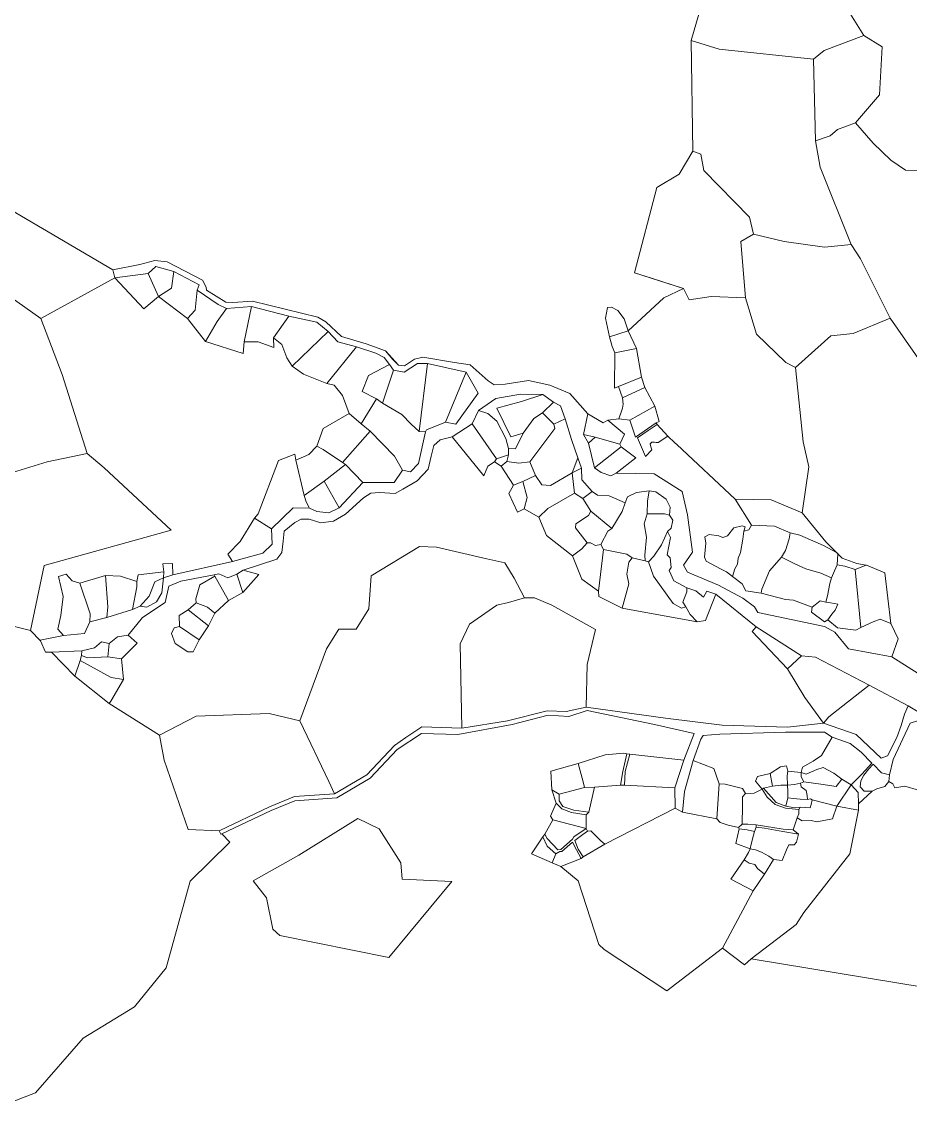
# Model space of a CAD drawing. Header units: metres. Extents: x 542555 to 550520, y 1840485 to 1846995.
# Drawn here: x 545214 to 545595.4, y 1842086.3 to 1842551.5 of the extents above; entities that cross this region are included whole.
import ezdxf

# ---------------------------------------------------------------- set-up
doc = ezdxf.new("R2010")
doc.units = ezdxf.units.M
doc.header["$MEASUREMENT"] = 0
doc.layers.add('Level 30', color=7, linetype='Continuous', lineweight=0)

msp = doc.modelspace()

# ---------------------------------------------------------------- linework, layer by layer
at = {"layer": 'Level 30', "color": 7, "linetype": 'Continuous', "lineweight": 0, "flags": 128}
for points in [[(545551.75, 1842583.42), (545575.39, 1842545.58), (545558.34, 1842539.09), (545553.86, 1842535.36), (545513.29, 1842539.69), (545501.35, 1842543.47), (545510.62, 1842575.51), (545538.28, 1842583.6), (545551.75, 1842583.42)], [(545582.13, 1842520.16), (545571.84, 1842508.06), (545564.06, 1842505.16), (545560.97, 1842502.53), (545554.62, 1842500.3), (545553.86, 1842535.36), (545558.34, 1842539.09), (545575.39, 1842545.58), (545583.22, 1842540.76), (545582.13, 1842520.16)], [(545541.17, 1842457.07), (545528.11, 1842460.26), (545526.38, 1842467.59), (545506.81, 1842487.57), (545505.4, 1842494.57), (545502.04, 1842495.85), (545501.35, 1842543.47), (545513.29, 1842539.69), (545553.86, 1842535.36), (545554.62, 1842500.3), (545556.64, 1842489.04), (545569.94, 1842455.82), (545558.56, 1842454.7), (545541.17, 1842457.07)], [(545604.17, 1842399.22), (545586.78, 1842424.16), (545573.93, 1842449.71), (545569.94, 1842455.82), (545556.64, 1842489.04), (545554.62, 1842500.3), (545560.97, 1842502.53), (545564.06, 1842505.16), (545571.84, 1842508.06), (545579.39, 1842499.41), (545587.08, 1842492.04), (545593.25, 1842487.73), (545607.64, 1842487.52), (545609.39, 1842451.99), (545623.98, 1842420.49), (545606.44, 1842401.04), (545604.17, 1842399.22)], [(545502.04, 1842495.85), (545505.4, 1842494.57), (545506.81, 1842487.57), (545526.38, 1842467.59), (545528.11, 1842460.26), (545522.57, 1842457.08), (545524.58, 1842432.89), (545509.93, 1842433.48), (545500.53, 1842432.04), (545498.04, 1842437), (545484.32, 1842441.35), (545477.05, 1842443.62), (545486.56, 1842480.3), (545496.15, 1842485.99), (545502.04, 1842495.85)], [(545561.2, 1842416.68), (545546.05, 1842403.01), (545541.92, 1842405.22), (545529.38, 1842417.38), (545524.58, 1842432.89), (545522.57, 1842457.08), (545528.11, 1842460.26), (545541.17, 1842457.07), (545558.56, 1842454.7), (545569.94, 1842455.82), (545573.93, 1842449.71), (545586.78, 1842424.16), (545570.82, 1842417.62), (545561.2, 1842416.68)], [(545191.03, 1842375.72), (545181.68, 1842403.63), (545172.97, 1842421.66), (545167.97, 1842438.47), (545179.29, 1842448.49), (545192.21, 1842445.25), (545222.29, 1842424.02), (545231.36, 1842400.02), (545242.1, 1842366.13), (545224.89, 1842362.58), (545208.17, 1842357.37), (545191.03, 1842375.72)], [(545268.28, 1842443.45), (545272.7, 1842433.53), (545266.42, 1842428.2), (545253.91, 1842441.58), (545268.28, 1842443.45)], [(545278.35, 1842437.13), (545272.7, 1842433.53), (545268.28, 1842443.45), (545271.62, 1842446.4), (545279.36, 1842444.24), (545278.35, 1842437.13)], [(545279.36, 1842444.24), (545290.18, 1842438.52), (545289.3, 1842436.23), (545288.39, 1842427.66), (545285.17, 1842424.04), (545272.7, 1842433.53), (545278.35, 1842437.13), (545279.36, 1842444.24)], [(545498.04, 1842437), (545477.05, 1842443.62), (545484.32, 1842441.35), (545498.04, 1842437)], [(545343.46, 1842376.89), (545340.64, 1842369.32), (545337.19, 1842365.7), (545331.67, 1842363.29), (545331.16, 1842365.92), (545324.28, 1842363.16), (545315.45, 1842340.27), (545313.98, 1842338.41), (545307.74, 1842328.32), (545302.49, 1842322.92), (545304.52, 1842319.73), (545278.8, 1842314.01), (545278.74, 1842318.96), (545274.63, 1842318.84), (545275.06, 1842315.4), (545264.06, 1842314), (545263.42, 1842311.18), (545256.48, 1842313.52), (545249.98, 1842313.84), (545238.93, 1842310.52), (545235.64, 1842311.48), (545233.04, 1842314.32), (545229.78, 1842313.37), (545231.83, 1842304.79), (545230.79, 1842296.56), (545229.53, 1842290.74), (545232, 1842288.05), (545221.99, 1842285.99), (545222.0991, 1842285.7313), (545217.76, 1842290.23), (545223.59, 1842318.01), (545278.19, 1842333.18), (545249.44, 1842360.03), (545242.1, 1842366.13), (545231.36, 1842400.02), (545222.29, 1842424.02), (545253.91, 1842441.58), (545266.42, 1842428.2), (545272.7, 1842433.53), (545285.17, 1842424.04), (545292.93, 1842414.19), (545309.02, 1842409.03), (545309.45, 1842414), (545315.44, 1842414.11), (545322.16, 1842411.59), (545322.05, 1842415.83), (545325.66, 1842412.91), (545327.73, 1842407.27), (545330.12, 1842403.67), (545334.95, 1842400.15), (545344.9, 1842396.13), (545348.13, 1842395.46), (545351.72, 1842391.08), (545354.52, 1842383.32), (545343.46, 1842376.89)], [(545297.91, 1842422.73), (545292.93, 1842414.19), (545285.17, 1842424.04), (545288.39, 1842427.66), (545289.3, 1842436.23), (545298.29, 1842430.07), (545301.87, 1842428.37), (545297.91, 1842422.73)], [(545551.78, 1842360.35), (545548.9, 1842340.62), (545535.72, 1842346.28), (545520.17, 1842346.55), (545495.16, 1842370.06), (545494.36, 1842370.75), (545491.35, 1842373.55), (545486.67, 1842378.52), (545486.34, 1842379.26), (545487.56, 1842379.89), (545485.66, 1842386.45), (545481.41, 1842394.48), (545479.97, 1842398.95), (545477.9, 1842411.25), (545474.35, 1842418.85), (545489.54, 1842432.92), (545498.04, 1842437), (545500.53, 1842432.04), (545509.93, 1842433.48), (545524.58, 1842432.89), (545529.38, 1842417.38), (545541.92, 1842405.22), (545546.05, 1842403.01), (545549.44, 1842371.17), (545551.78, 1842360.35)], [(545312.62, 1842429.2), (545309.45, 1842414), (545309.02, 1842409.03), (545292.93, 1842414.19), (545297.91, 1842422.73), (545301.87, 1842428.37), (545312.62, 1842429.2)], [(545328.63, 1842425.12), (545322.05, 1842415.83), (545322.16, 1842411.59), (545315.44, 1842414.11), (545309.45, 1842414), (545312.62, 1842429.2), (545328.63, 1842425.12)], [(545345.47, 1842418.5), (545330.12, 1842403.67), (545327.73, 1842407.27), (545325.66, 1842412.91), (545322.05, 1842415.83), (545328.63, 1842425.12), (545340.69, 1842422.47), (545345.47, 1842418.5)], [(545466.3, 1842416.22), (545464.51, 1842424.24), (545465.45, 1842428.76), (545467.13, 1842428.89), (545469.84, 1842427.46), (545472.55, 1842423.97), (545474.35, 1842418.85), (545466.3, 1842416.22)], [(545357.66, 1842411.96), (545344.9, 1842396.13), (545334.95, 1842400.15), (545330.12, 1842403.67), (545345.47, 1842418.5), (545349.7, 1842414.06), (545357.66, 1842411.96)], [(545474.35, 1842418.85), (545477.9, 1842411.25), (545468.5, 1842409.32), (545467.39, 1842412.07), (545466.3, 1842416.22), (545474.35, 1842418.85)], [(545360.11, 1842392.82), (545366.32, 1842389.55), (545359.73, 1842378.88), (545354.52, 1842383.32), (545351.72, 1842391.08), (545348.13, 1842395.46), (545344.9, 1842396.13), (545357.66, 1842411.96), (545365.94, 1842409.22), (545369.58, 1842407.29), (545371.87, 1842404.3), (545362.8, 1842399.66), (545360.11, 1842392.82)], [(545477.9, 1842411.25), (545479.97, 1842398.95), (545470.09, 1842394.88), (545468.47, 1842394.21), (545468.5, 1842409.32), (545477.9, 1842411.25)], [(545370.07, 1842410.27), (545375.67, 1842404.11), (545373.29, 1842406.49), (545370.07, 1842410.27)], [(545223.59, 1842318.01), (545217.76, 1842290.23), (545163.51, 1842303.71), (545151.93, 1842306.59), (545132.48, 1842354.1), (545133.67, 1842383.9), (545140.7, 1842393.74), (545158.5, 1842404.62), (545181.68, 1842403.63), (545191.03, 1842375.72), (545208.17, 1842357.37), (545224.89, 1842362.58), (545242.1, 1842366.13), (545249.44, 1842360.03), (545278.19, 1842333.18), (545223.59, 1842318.01)], [(545373.57, 1842401.93), (545368.84, 1842387.7), (545366.32, 1842389.55), (545360.11, 1842392.82), (545362.8, 1842399.66), (545371.87, 1842404.3), (545373.57, 1842401.93)], [(545388.19, 1842404.74), (545384.54, 1842375.63), (545381.14, 1842378.66), (545377.13, 1842382.94), (545368.84, 1842387.7), (545373.57, 1842401.93), (545378.19, 1842401.03), (545383.93, 1842404.8), (545388.19, 1842404.74)], [(545404.79, 1842401.07), (545395.84, 1842379.61), (545387.77, 1842376.31), (545387.35, 1842375.42), (545384.54, 1842375.63), (545388.19, 1842404.74), (545404.79, 1842401.07)], [(545400.34, 1842378.67), (545395.84, 1842379.61), (545404.79, 1842401.07), (545409.96, 1842392.01), (545400.34, 1842378.67)], [(545479.97, 1842398.95), (545481.41, 1842394.48), (545471.91, 1842390.06), (545470.09, 1842394.88), (545479.97, 1842398.95)], [(545481.41, 1842394.48), (545485.66, 1842386.45), (545475.05, 1842380.42), (545470.27, 1842381.03), (545471.83, 1842385.57), (545472.11, 1842387.32), (545471.91, 1842390.06), (545481.41, 1842394.48)], [(545384.54, 1842375.63), (545387.35, 1842375.42), (545384.37, 1842361.84), (545380.94, 1842358.31), (545377.46, 1842359.04), (545373.98, 1842365.04), (545363.54, 1842375.76), (545359.73, 1842378.88), (545366.32, 1842389.55), (545368.84, 1842387.7), (545377.13, 1842382.94), (545381.14, 1842378.66), (545384.54, 1842375.63)], [(545423.87, 1842373.29), (545429.29, 1842374.93), (545425.88, 1842368.19), (545422.93, 1842368.27), (545421.81, 1842372.55), (545417.89, 1842380.05), (545414.05, 1842383.37), (545410.08, 1842384.55), (545417.54, 1842389.8), (545428.05, 1842391.55), (545437.66, 1842391.5), (545428.48, 1842388.42), (545417.86, 1842385.64), (545423.87, 1842373.29)], [(545442.26, 1842388.2), (545437.5, 1842383.6), (545433.78, 1842381.21), (545429.29, 1842374.93), (545423.87, 1842373.29), (545417.86, 1842385.64), (545428.48, 1842388.42), (545437.66, 1842391.5), (545442.26, 1842388.2)], [(545447.27, 1842381.07), (545442.37, 1842378.68), (545437.5, 1842383.6), (545442.26, 1842388.2), (545445.2, 1842386.54), (545447.27, 1842381.07)], [(545363.54, 1842375.76), (545351.72, 1842362.22), (545343.41, 1842367.86), (545340.64, 1842369.32), (545343.46, 1842376.89), (545354.52, 1842383.32), (545359.73, 1842378.88), (545363.54, 1842375.76)], [(545422.93, 1842368.27), (545422.88, 1842365.55), (545417.8, 1842363.85), (545407.35, 1842378.89), (545410.08, 1842384.55), (545414.05, 1842383.37), (545417.89, 1842380.05), (545421.81, 1842372.55), (545422.93, 1842368.27)], [(545442.81, 1842376.84), (545432.12, 1842362.58), (545427.43, 1842362.04), (545422.22, 1842362.73), (545422.88, 1842365.55), (545422.93, 1842368.27), (545425.88, 1842368.19), (545429.29, 1842374.93), (545433.78, 1842381.21), (545437.5, 1842383.6), (545442.37, 1842378.68), (545442.81, 1842376.84)], [(545472.72, 1842374.44), (545470.74, 1842370.1), (545460.16, 1842373.13), (545455.12, 1842374.24), (545456.92, 1842383.14), (545463.59, 1842379.26), (545465.5, 1842380.38), (545472.72, 1842374.44)], [(545485.66, 1842386.45), (545487.56, 1842379.89), (545486.34, 1842379.26), (545477.36, 1842373.18), (545475.05, 1842380.42), (545485.66, 1842386.45)], [(545417.8, 1842363.85), (545416.96, 1842362.54), (545414.01, 1842360.66), (545412.35, 1842356.53), (545398.68, 1842373.28), (545407.35, 1842378.89), (545417.8, 1842363.85)], [(545452.68, 1842364.34), (545450.24, 1842357.81), (545440.94, 1842352.34), (545437.17, 1842352.68), (545434.58, 1842356.68), (545432.12, 1842362.58), (545442.81, 1842376.84), (545442.37, 1842378.68), (545447.27, 1842381.07), (545450.03, 1842372.08), (545452.68, 1842364.34)], [(545590.13, 1842286.6), (545587.37, 1842278.85), (545568.85, 1842282.3), (545562.91, 1842289.47), (545558.53, 1842291.91), (545529.91, 1842297.92), (545528.45, 1842300.35), (545523.48, 1842303.98), (545513, 1842309.6), (545499.73, 1842315.25), (545498.09, 1842318.19), (545501.86, 1842323.84), (545499.8, 1842339.88), (545497.44, 1842349.83), (545485.4, 1842357.43), (545469.1, 1842357.67), (545477.53, 1842364.32), (545471.21, 1842369), (545470.74, 1842370.1), (545472.72, 1842374.44), (545465.5, 1842380.38), (545470.27, 1842381.03), (545475.05, 1842380.42), (545477.36, 1842373.18), (545486.34, 1842379.26), (545486.67, 1842378.52), (545482.8, 1842375.98), (545478.31, 1842372.86), (545481.67, 1842364.92), (545484.48, 1842367.67), (545483.94, 1842369.03), (545483.71, 1842370.29), (545484.43, 1842371.01), (545485.52, 1842371.01), (545486.33, 1842370.83), (545487.14, 1842370.88), (545491.35, 1842373.55), (545494.36, 1842370.75), (545495.16, 1842370.06), (545520.17, 1842346.55), (545527.28, 1842335.33), (545526.13, 1842333.37), (545523.87, 1842332.83), (545524.43, 1842334.6), (545523.14, 1842335.06), (545519.61, 1842334.2), (545516.9, 1842330.73), (545514.86, 1842330.09), (545513.24, 1842330.82), (545509.02, 1842331.43), (545507.19, 1842330.38), (545507.62, 1842327.7), (545506.99, 1842321.65), (545507.78, 1842319.92), (545513.97, 1842316.57), (545516.51, 1842315.39), (545519.12, 1842313.29), (545523.18, 1842310.21), (545524.73, 1842307.12), (545531.36, 1842306.14), (545541.78, 1842303.48), (545545.23, 1842303.23), (545553.32, 1842300.13), (545553.02, 1842297.97), (545558.52, 1842293.88), (545560.03, 1842294.67), (545564.08, 1842291.32), (545571.94, 1842290.29), (545574.09, 1842291.43), (545579.5, 1842293.95), (545582.46, 1842295.06), (545587.05, 1842293.23), (545590.13, 1842286.6)], [(545482.8, 1842375.98), (545486.67, 1842378.52), (545491.35, 1842373.55), (545487.14, 1842370.88), (545486.33, 1842370.83), (545485.52, 1842371.01), (545484.43, 1842371.01), (545483.71, 1842370.29), (545483.94, 1842369.03), (545484.48, 1842367.67), (545481.67, 1842364.92), (545478.31, 1842372.86), (545482.8, 1842375.98)], [(545542.73, 1842273.64), (545550.15, 1842261.39), (545558.08, 1842250.37), (545542.6, 1842248.69), (545514.56, 1842249.58), (545490.3, 1842252.49), (545456.25, 1842257.31), (545456.71, 1842275.5), (545460.33, 1842290.63), (545441.57, 1842300.99), (545434.02, 1842304.15), (545429.79, 1842304.23), (545425.43, 1842312.66), (545421.29, 1842319.16), (545413.57, 1842320.89), (545391.99, 1842325.93), (545384.76, 1842326.19), (545363.95, 1842313.6), (545363.05, 1842299.51), (545357.52, 1842290.79), (545350.15, 1842290.67), (545344.81, 1842282.33), (545333.43, 1842251.43), (545320.18, 1842254.47), (545288.87, 1842253.39), (545273.22, 1842245.27), (545251.61, 1842258.82), (545252.2024, 1842259.826), (545257.67, 1842269.11), (545256.77, 1842277.94), (545263.56, 1842284.7), (545259.71, 1842288.2), (545265.86, 1842295.81), (545275.65, 1842302.22), (545277.22, 1842309.22), (545282.28, 1842311.27), (545296.54, 1842314.12), (545296.83, 1842313.49), (545290.48, 1842309.74), (545288.74, 1842303.74), (545288.94, 1842302.1), (545285.43, 1842299.07), (545281.64, 1842296.59), (545281.71, 1842291.85), (545279.48, 1842291.29), (545278.23, 1842288.88), (545279.94, 1842284.57), (545285.34, 1842281.06), (545287.53, 1842280.98), (545290.11, 1842286.11), (545294.15, 1842292.14), (545296.85, 1842297.6), (545302.71, 1842303.02), (545308.98, 1842306.44), (545315.73, 1842314.17), (545309.03, 1842316.12), (545323.55, 1842320.79), (545325.61, 1842323.68), (545326.16, 1842328.51), (545326.71, 1842332.77), (545331.25, 1842336.48), (545334, 1842338), (545337.44, 1842338), (545342.39, 1842336.35), (545347.88, 1842337.04), (545352.97, 1842340.06), (545360.67, 1842347.08), (545363.83, 1842349.14), (545367.54, 1842349.42), (545374.28, 1842349), (545377.58, 1842350.79), (545383.77, 1842354.36), (545388.45, 1842359.45), (545389.68, 1842364.96), (545390.92, 1842369.64), (545393.67, 1842371.97), (545398.68, 1842373.28), (545412.35, 1842356.53), (545414.01, 1842360.66), (545416.96, 1842362.54), (545419.84, 1842360.63), (545425.07, 1842352.59), (545423.08, 1842349.03), (545426.75, 1842340.89), (545429.63, 1842342.37), (545435.88, 1842338.77), (545439.19, 1842330.93), (545450.35, 1842322.28), (545454.4, 1842312.24), (545461.56, 1842307), (545461.74, 1842304.72), (545471.73, 1842299.7), (545503.96, 1842293.84), (545507.52, 1842294.42), (545511.93, 1842305.71), (545529.16, 1842291.7), (545527.48, 1842289.69), (545542.73, 1842273.64)], [(545363.54, 1842375.76), (545373.98, 1842365.04), (545377.46, 1842359.04), (545373.89, 1842353.66), (545360.41, 1842353.71), (545353.02, 1842361.37), (545351.72, 1842362.22), (545363.54, 1842375.76)], [(545460.16, 1842373.13), (545457.27, 1842370.63), (545455.12, 1842374.24), (545460.16, 1842373.13)], [(545353.02, 1842361.37), (545343.83, 1842354.25), (545335.28, 1842348.08), (545331.67, 1842363.29), (545337.19, 1842365.7), (545340.64, 1842369.32), (545343.41, 1842367.86), (545351.72, 1842362.22), (545353.02, 1842361.37)], [(545470.74, 1842370.1), (545471.21, 1842369), (545459.87, 1842360.02), (545457.27, 1842370.63), (545460.16, 1842373.13), (545470.74, 1842370.1)], [(545471.21, 1842369), (545477.53, 1842364.32), (545469.1, 1842357.67), (545466.81, 1842356.5), (545462.64, 1842358.01), (545459.87, 1842360.02), (545471.21, 1842369)], [(545335.28, 1842348.08), (545336.16, 1842345.34), (545337.47, 1842342.64), (545330.53, 1842342.82), (545321.21, 1842333.85), (545313.98, 1842338.41), (545315.45, 1842340.27), (545324.28, 1842363.16), (545331.16, 1842365.92), (545331.67, 1842363.29), (545335.28, 1842348.08)], [(545417.8, 1842363.85), (545422.88, 1842365.55), (545422.22, 1842362.73), (545419.84, 1842360.63), (545416.96, 1842362.54), (545417.8, 1842363.85)], [(545454.31, 1842359.84), (545450.24, 1842357.81), (545452.68, 1842364.34), (545454.31, 1842359.84)], [(545353.02, 1842361.37), (545360.41, 1842353.71), (545350.28, 1842342.77), (545343.83, 1842354.25), (545353.02, 1842361.37)], [(545434.58, 1842356.68), (545429.1, 1842354.09), (545425.07, 1842352.59), (545419.84, 1842360.63), (545422.22, 1842362.73), (545427.43, 1842362.04), (545432.12, 1842362.58), (545434.58, 1842356.68)], [(545458.8, 1842349.85), (545454.88, 1842346.8), (545451.32, 1842349.13), (545450.24, 1842357.81), (545454.31, 1842359.84), (545454.42, 1842354.88), (545458.8, 1842349.85)], [(545450.24, 1842357.81), (545451.32, 1842349.13), (545439.86, 1842342.58), (545435.88, 1842338.77), (545429.63, 1842342.37), (545430.95, 1842347.27), (545429.1, 1842354.09), (545434.58, 1842356.68), (545437.17, 1842352.68), (545440.94, 1842352.34), (545450.24, 1842357.81)], [(545343.83, 1842354.25), (545350.28, 1842342.77), (545345.81, 1842340.66), (545340.6, 1842341.31), (545337.47, 1842342.64), (545336.16, 1842345.34), (545335.28, 1842348.08), (545343.83, 1842354.25)], [(545429.1, 1842354.09), (545430.95, 1842347.27), (545429.63, 1842342.37), (545426.75, 1842340.89), (545423.08, 1842349.03), (545425.07, 1842352.59), (545429.1, 1842354.09)], [(545482.57, 1842345.62), (545482.38, 1842340.21), (545481.11, 1842335.89), (545482.19, 1842330.25), (545481.49, 1842322.43), (545481.59, 1842320.01), (545475.96, 1842321.36), (545473.68, 1842322.99), (545463.65, 1842324.87), (545462.52, 1842327.08), (545465.52, 1842332.82), (545467.28, 1842334.01), (545471.75, 1842341.18), (545472.93, 1842344.99), (545473.93, 1842347.6), (545477.93, 1842349.33), (545483.28, 1842350.14), (545482.57, 1842345.62)], [(545490.56, 1842346.52), (545492.38, 1842343.1), (545492.08, 1842339.72), (545489.84, 1842340.23), (545482.38, 1842340.21), (545482.57, 1842345.62), (545483.28, 1842350.14), (545486.12, 1842349.69), (545490.56, 1842346.52)], [(545454.88, 1842346.8), (545458.2, 1842341.41), (545457.22, 1842339.55), (545451.82, 1842335.91), (545451.74, 1842334.28), (545456.63, 1842327.77), (545454.47, 1842325.18), (545450.35, 1842322.28), (545439.19, 1842330.93), (545435.88, 1842338.77), (545439.86, 1842342.58), (545451.32, 1842349.13), (545454.88, 1842346.8)], [(545471.75, 1842341.18), (545467.28, 1842334.01), (545458.2, 1842341.41), (545454.88, 1842346.8), (545458.8, 1842349.85), (545461.16, 1842348.23), (545466.07, 1842348), (545472.93, 1842344.99), (545471.75, 1842341.18)], [(545547.93, 1842331.08), (545543.86, 1842332.02), (545537.03, 1842334.91), (545527.28, 1842335.33), (545520.17, 1842346.55), (545535.72, 1842346.28), (545548.9, 1842340.62), (545559.12, 1842328.26), (545563.7217, 1842323.5992), (545558.06, 1842326.58), (545547.93, 1842331.08)], [(545458.2, 1842341.41), (545467.28, 1842334.01), (545465.52, 1842332.82), (545462.52, 1842327.08), (545460.28, 1842326.6), (545458.12, 1842327.72), (545456.63, 1842327.77), (545451.74, 1842334.28), (545451.82, 1842335.91), (545457.22, 1842339.55), (545458.2, 1842341.41)], [(545317.55, 1842323.39), (545304.52, 1842319.73), (545302.49, 1842322.92), (545307.74, 1842328.32), (545313.98, 1842338.41), (545321.21, 1842333.85), (545321.43, 1842327.18), (545317.55, 1842323.39)], [(545492.08, 1842339.72), (545493.46, 1842337.53), (545492.7, 1842334.08), (545491.15, 1842332.69), (545488.66, 1842326.91), (545485.32, 1842322), (545482.98, 1842319.64), (545481.59, 1842320.01), (545481.49, 1842322.43), (545482.19, 1842330.25), (545481.11, 1842335.89), (545482.38, 1842340.21), (545489.84, 1842340.23), (545492.08, 1842339.72)], [(545497.81, 1842302.36), (545499.09, 1842300.29), (545497.12, 1842299.71), (545493.59, 1842301.7), (545485.17, 1842313.54), (545482.98, 1842319.64), (545485.32, 1842322), (545488.66, 1842326.91), (545491.15, 1842332.69), (545492.5, 1842330.01), (545490.96, 1842322.63), (545492.24, 1842321.36), (545492.73, 1842317.25), (545491.89, 1842315.87), (545493.95, 1842311.46), (545499.5, 1842308.51), (545499.49, 1842306.74), (545497.81, 1842302.36)], [(545519.12, 1842313.29), (545516.51, 1842315.39), (545513.97, 1842316.57), (545507.78, 1842319.92), (545506.99, 1842321.65), (545507.62, 1842327.7), (545507.19, 1842330.38), (545509.02, 1842331.43), (545513.24, 1842330.82), (545514.86, 1842330.09), (545516.9, 1842330.73), (545519.61, 1842334.2), (545523.14, 1842335.06), (545524.43, 1842334.6), (545523.87, 1842332.83), (545523.47, 1842329.33), (545522.54, 1842323.64), (545521.46, 1842321.25), (545521.14, 1842318.66), (545520.07, 1842316.64), (545519.12, 1842313.29)], [(545541.76, 1842324.46), (545540.07, 1842321.7), (545535.01, 1842315.83), (545531.66, 1842307.88), (545531.36, 1842306.14), (545524.73, 1842307.12), (545523.18, 1842310.21), (545519.12, 1842313.29), (545520.07, 1842316.64), (545521.14, 1842318.66), (545521.46, 1842321.25), (545522.54, 1842323.64), (545523.47, 1842329.33), (545523.87, 1842332.83), (545526.13, 1842333.37), (545527.28, 1842335.33), (545537.03, 1842334.91), (545543.86, 1842332.02), (545543.41, 1842329.54), (545541.76, 1842324.46)], [(545564.2764, 1842323.0374), (545564.03, 1842318.29), (545562.88, 1842315.76), (545561.61, 1842312.83), (545556.93, 1842314.76), (545550.52, 1842316.67), (545545.86, 1842318.83), (545540.07, 1842321.7), (545541.76, 1842324.46), (545543.41, 1842329.54), (545543.86, 1842332.02), (545547.93, 1842331.08), (545558.06, 1842326.58), (545563.7217, 1842323.5992), (545564.2764, 1842323.0374)], [(545462.52, 1842327.08), (545463.65, 1842324.87), (545461.56, 1842307), (545454.4, 1842312.24), (545450.35, 1842322.28), (545454.47, 1842325.18), (545456.63, 1842327.77), (545458.12, 1842327.72), (545460.28, 1842326.6), (545462.52, 1842327.08)], [(545333.43, 1842251.43), (545344.81, 1842282.33), (545350.15, 1842290.67), (545357.52, 1842290.79), (545363.05, 1842299.51), (545363.95, 1842313.6), (545384.76, 1842326.19), (545391.99, 1842325.93), (545413.57, 1842320.89), (545421.29, 1842319.16), (545425.43, 1842312.66), (545429.79, 1842304.23), (545422.92, 1842302.16), (545417.95, 1842301.06), (545406.2, 1842292.88), (545402.12, 1842284.42), (545402.84, 1842248.23), (545385.67, 1842248.75), (545378.92, 1842244.22), (545374.03, 1842240.75), (545362.07, 1842228.25), (545348.26, 1842220), (545345.84, 1842225.35), (545333.43, 1842251.43)], [(545474.62, 1842310.23), (545471.73, 1842299.7), (545461.74, 1842304.72), (545461.56, 1842307), (545463.65, 1842324.87), (545473.68, 1842322.99), (545475.96, 1842321.36), (545474.6, 1842319.51), (545473.75, 1842314.36), (545474.62, 1842310.23)], [(545576.4907, 1842318.1564), (545571.74, 1842316.3), (545567.34, 1842317.76), (545564.03, 1842318.29), (545564.2764, 1842323.0374), (545566.13, 1842321.16), (545572.37, 1842318.89), (545576.4907, 1842318.1564)], [(545275.06, 1842315.4), (545274.63, 1842318.84), (545278.74, 1842318.96), (545278.8, 1842314.01), (545274.89, 1842312.8), (545275.06, 1842315.4)], [(545499.09, 1842300.29), (545500.92, 1842297.09), (545503.96, 1842293.84), (545471.73, 1842299.7), (545474.62, 1842310.23), (545473.75, 1842314.36), (545474.6, 1842319.51), (545475.96, 1842321.36), (545481.59, 1842320.01), (545482.98, 1842319.64), (545485.17, 1842313.54), (545493.59, 1842301.7), (545497.12, 1842299.71), (545499.09, 1842300.29)], [(545540.07, 1842321.7), (545545.86, 1842318.83), (545550.52, 1842316.67), (545556.93, 1842314.76), (545561.61, 1842312.83), (545560.78, 1842310.32), (545559.78, 1842304.98), (545559.18, 1842302.38), (545556.66, 1842302.86), (545554.53, 1842301.19), (545553.32, 1842300.13), (545545.23, 1842303.23), (545541.78, 1842303.48), (545531.36, 1842306.14), (545531.66, 1842307.88), (545535.01, 1842315.83), (545540.07, 1842321.7)], [(545564.08, 1842291.32), (545560.03, 1842294.67), (545561.73, 1842297.12), (545563.11, 1842298.92), (545564.25, 1842301.51), (545561.09, 1842302.02), (545559.18, 1842302.38), (545559.78, 1842304.98), (545560.78, 1842310.32), (545561.61, 1842312.83), (545562.88, 1842315.76), (545564.03, 1842318.29), (545567.34, 1842317.76), (545571.74, 1842316.3), (545574.09, 1842291.43), (545571.94, 1842290.29), (545564.08, 1842291.32)], [(545576.5238, 1842318.1505), (545584.43, 1842314.98), (545587.05, 1842293.23), (545582.46, 1842295.06), (545579.5, 1842293.95), (545574.09, 1842291.43), (545571.74, 1842316.3), (545576.4907, 1842318.1564), (545576.5238, 1842318.1505)], [(545238.93, 1842310.52), (545243.36, 1842297.34), (545243.32, 1842293.88), (545240.98, 1842288.91), (545232, 1842288.05), (545229.53, 1842290.74), (545230.79, 1842296.56), (545231.83, 1842304.79), (545229.78, 1842313.37), (545233.04, 1842314.32), (545235.64, 1842311.48), (545238.93, 1842310.52)], [(545250.93, 1842300.36), (545250.55, 1842295.75), (545243.32, 1842293.88), (545243.36, 1842297.34), (545238.93, 1842310.52), (545249.98, 1842313.84), (545250.93, 1842300.36)], [(545249.98, 1842313.84), (545256.48, 1842313.52), (545263.42, 1842311.18), (545263.41, 1842308.86), (545261.6, 1842299.24), (545250.55, 1842295.75), (545250.93, 1842300.36), (545249.98, 1842313.84)], [(545275.06, 1842315.4), (545274.89, 1842312.8), (545271.2, 1842311.02), (545268.75, 1842304.9), (545264.84, 1842300.63), (545261.6, 1842299.24), (545263.41, 1842308.86), (545263.42, 1842311.18), (545264.06, 1842314), (545275.06, 1842315.4)], [(545264.84, 1842300.63), (545268.75, 1842304.9), (545271.2, 1842311.02), (545274.89, 1842312.8), (545274.17, 1842306.35), (545271.88, 1842302.42), (545267.67, 1842300.11), (545264.84, 1842300.63)], [(545296.83, 1842313.49), (545302.71, 1842303.02), (545296.85, 1842297.6), (545293.71, 1842300.2), (545288.94, 1842302.1), (545288.74, 1842303.74), (545290.48, 1842309.74), (545296.83, 1842313.49)], [(545306.34, 1842314.41), (545308.98, 1842306.44), (545302.71, 1842303.02), (545296.83, 1842313.49), (545296.54, 1842314.12), (545298.6, 1842314.53), (545302.48, 1842312.77), (545306.34, 1842314.41)], [(545315.73, 1842314.17), (545308.98, 1842306.44), (545306.34, 1842314.41), (545309.03, 1842316.12), (545315.73, 1842314.17)], [(545507.52, 1842294.42), (545503.96, 1842293.84), (545500.92, 1842297.09), (545499.09, 1842300.29), (545497.81, 1842302.36), (545499.49, 1842306.74), (545499.5, 1842308.51), (545503.34, 1842307.23), (545506.65, 1842304.41), (545508.1, 1842307.02), (545511.93, 1842305.71), (545507.52, 1842294.42)], [(545219.93, 1842091.72), (545206.25, 1842086.34), (545165.95, 1842138.52), (545110.84, 1842188.15), (545071.35, 1842214.8), (545163.51, 1842303.71), (545217.76, 1842290.23), (545222.0991, 1842285.7313), (545224.17, 1842280.82), (545226.7429, 1842280.9166), (545236.79, 1842270.5), (545251.61, 1842258.82), (545273.22, 1842245.27), (545275.09, 1842234.48), (545285.43, 1842204.79), (545298.73, 1842204.17), (545299.44, 1842202.67), (545299.9295, 1842202.9025), (545303.32, 1842199.32), (545286.33, 1842182.54), (545275.97, 1842145.43), (545262.36, 1842128.62), (545240.33, 1842115.24), (545219.93, 1842091.72)], [(545429.79, 1842304.23), (545434.02, 1842304.15), (545441.57, 1842300.99), (545460.33, 1842290.63), (545456.71, 1842275.5), (545456.25, 1842257.31), (545447.67, 1842255.38), (545439.58, 1842255.71), (545422.47, 1842251.44), (545402.84, 1842248.23), (545402.12, 1842284.42), (545406.2, 1842292.88), (545417.95, 1842301.06), (545422.92, 1842302.16), (545429.79, 1842304.23)], [(545294.15, 1842292.14), (545290.11, 1842286.11), (545281.71, 1842291.85), (545281.64, 1842296.59), (545285.43, 1842299.07), (545294.15, 1842292.14)], [(545296.85, 1842297.6), (545294.15, 1842292.14), (545285.43, 1842299.07), (545288.94, 1842302.1), (545293.71, 1842300.2), (545296.85, 1842297.6)], [(545559.18, 1842302.38), (545561.09, 1842302.02), (545564.25, 1842301.51), (545563.11, 1842298.92), (545561.73, 1842297.12), (545560.03, 1842294.67), (545558.52, 1842293.88), (545553.02, 1842297.97), (545553.32, 1842300.13), (545554.53, 1842301.19), (545556.66, 1842302.86), (545559.18, 1842302.38)], [(545279.48, 1842291.29), (545281.71, 1842291.85), (545290.11, 1842286.11), (545287.53, 1842280.98), (545285.34, 1842281.06), (545279.94, 1842284.57), (545278.23, 1842288.88), (545279.48, 1842291.29)], [(545548.72, 1842279.35), (545542.73, 1842273.64), (545527.48, 1842289.69), (545529.16, 1842291.7), (545548.72, 1842279.35)], [(545251.56, 1842284.51), (545250.93, 1842278.85), (545242.32, 1842278.39), (545239.68, 1842279.49), (545239.88, 1842281.41), (545245.26, 1842282.74), (545248.2, 1842285.28), (545251.56, 1842284.51)], [(545263.56, 1842284.7), (545256.77, 1842277.94), (545250.93, 1842278.85), (545251.56, 1842284.51), (545255.19, 1842287.44), (545259.71, 1842288.2), (545263.56, 1842284.7)], [(545226.7429, 1842280.9166), (545239.88, 1842281.41), (545239.68, 1842279.49), (545239.07, 1842277.32), (545236.79, 1842270.5), (545226.7429, 1842280.9166)], [(545252.2024, 1842259.826), (545251.61, 1842258.82), (545236.79, 1842270.5), (545239.07, 1842277.32), (545252.43, 1842269.97), (545257.67, 1842269.11), (545252.2024, 1842259.826)], [(545256.77, 1842277.94), (545257.67, 1842269.11), (545252.43, 1842269.97), (545239.07, 1842277.32), (545239.68, 1842279.49), (545242.32, 1842278.39), (545250.93, 1842278.85), (545256.77, 1842277.94)], [(545560.38, 1842253.06), (545558.08, 1842250.37), (545550.15, 1842261.39), (545542.73, 1842273.64), (545548.72, 1842279.35), (545554.64, 1842278.69), (545577.76, 1842266.67), (545560.38, 1842253.06)], [(545577.76, 1842266.67), (545594.39, 1842257.81), (545592.85, 1842254.2), (545591.38, 1842249.38), (545589.53, 1842244.3), (545585.54, 1842236.32), (545582.82, 1842235.3), (545572.11, 1842245.45), (545558.08, 1842250.37), (545560.38, 1842253.06), (545577.76, 1842266.67)], [(545333.43, 1842251.43), (545345.84, 1842225.35), (545348.26, 1842220), (545331.05, 1842218.86), (545320.39, 1842214.46), (545298.73, 1842204.17), (545285.43, 1842204.79), (545275.09, 1842234.48), (545273.22, 1842245.27), (545288.87, 1842253.39), (545320.18, 1842254.47), (545333.43, 1842251.43)], [(545604.31, 1842223.99), (545603.12, 1842222.34), (545598.87, 1842221.57), (545593.02, 1842223.28), (545588.73, 1842222.69), (545587.94, 1842224.3), (545586.22, 1842225.28), (545586.46, 1842228.18), (545587.97, 1842234.76), (545595.34, 1842250.33), (545598.5, 1842251.35), (545605.81, 1842248.04), (545612.25, 1842244.04), (545620.67, 1842232.51), (545617.49, 1842230.9), (545610.58, 1842227.91), (545604.31, 1842223.99)], [(545549.04, 1842231.53), (545548.6, 1842229.14), (545542.86, 1842229.78), (545542.3, 1842232.12), (545539.71, 1842231.61), (545535.28, 1842228.8), (545529.72, 1842227.56), (545528.95, 1842225.5), (545531.74, 1842222.06), (545528.42, 1842220.31), (545524.64, 1842220.21), (545523.42, 1842222.38), (545515.94, 1842224.22), (545513.31, 1842224.39), (545511, 1842230.94), (545502.13, 1842234.29), (545505.4, 1842243.56), (545506.46, 1842245.06), (545513.63, 1842245.66), (545541.77, 1842246.59), (545558.57, 1842246.55), (545561.88, 1842244.39), (545557.26, 1842236.55), (545553.71, 1842234.14), (545549.04, 1842231.53)], [(545574.6, 1842228.52), (545569.99, 1842223.87), (545566, 1842226.37), (545562.5, 1842228.92), (545558, 1842231.36), (545555.23, 1842230.52), (545550.69, 1842228.49), (545548.6, 1842229.14), (545549.04, 1842231.53), (545553.71, 1842234.14), (545557.26, 1842236.55), (545561.88, 1842244.39), (545569.57, 1842241.69), (545574.24, 1842237.95), (545578.9, 1842233.19), (545574.6, 1842228.52)], [(545472.35, 1842237.57), (545473.68, 1842237.26), (545472, 1842229.61), (545471.03, 1842223.78), (545459.77, 1842222.85), (545455.56, 1842222.82), (545455.03, 1842225.22), (545452.76, 1842233.02), (545464.38, 1842236.81), (545472.35, 1842237.57)], [(545473.68, 1842237.26), (545475.07, 1842237.12), (545472.94, 1842229.65), (545472.64, 1842223.72), (545471.03, 1842223.78), (545472, 1842229.61), (545473.68, 1842237.26)], [(545475.07, 1842237.12), (545498.19, 1842234.48), (545494.29, 1842222.57), (545472.64, 1842223.72), (545472.94, 1842229.65), (545475.07, 1842237.12)], [(545513.31, 1842224.39), (545512.31, 1842209.25), (545497.54, 1842212.15), (545498.49, 1842221.09), (545502.13, 1842234.29), (545511, 1842230.94), (545513.31, 1842224.39)], [(545455.56, 1842222.82), (545444.62, 1842219.9), (545441.57, 1842221.7), (545441.04, 1842229.82), (545452.76, 1842233.02), (545455.03, 1842225.22), (545455.56, 1842222.82)], [(545535.28, 1842228.8), (545539.71, 1842231.61), (545542.3, 1842232.12), (545542.86, 1842229.78), (545542.56, 1842227.71), (545542.7, 1842223.72), (545539.86, 1842223.78), (545536.29, 1842223.34), (545535.28, 1842228.8)], [(545548.6, 1842229.14), (545548.57, 1842227.34), (545549.64, 1842225.16), (545548.21, 1842224.66), (545545.6, 1842224.11), (545542.7, 1842223.72), (545542.56, 1842227.71), (545542.86, 1842229.78), (545548.6, 1842229.14)], [(545556.94, 1842224.16), (545549.64, 1842225.16), (545548.57, 1842227.34), (545548.6, 1842229.14), (545550.69, 1842228.49), (545555.23, 1842230.52), (545558, 1842231.36), (545562.5, 1842228.92), (545566, 1842226.37), (545563.52, 1842223.13), (545556.94, 1842224.16)], [(545586.46, 1842228.18), (545586.22, 1842225.28), (545584.42, 1842223.23), (545581.05, 1842222.13), (545578.98, 1842221.15), (545575.59, 1842221.24), (545573.85, 1842223.11), (545574.15, 1842225.6), (545575.38, 1842228.02), (545577.6, 1842230.84), (545579.44, 1842232.84), (545583, 1842229.04), (545586.46, 1842228.18)], [(545513.31, 1842224.39), (545515.94, 1842224.22), (545523.42, 1842222.38), (545524.64, 1842220.21), (545523.41, 1842218.83), (545523.4, 1842214.9), (545523.22, 1842206.98), (545521.65, 1842205.66), (545517.16, 1842206.61), (545513.71, 1842207.81), (545512.31, 1842209.25), (545513.31, 1842224.39)], [(545535.28, 1842228.8), (545536.29, 1842223.34), (545532.42, 1842222.44), (545531.74, 1842222.06), (545528.95, 1842225.5), (545529.72, 1842227.56), (545535.28, 1842228.8)], [(545548.21, 1842224.66), (545548.5, 1842222.99), (545550.65, 1842221.48), (545551.15, 1842219.39), (545551.27, 1842217.59), (545548.09, 1842217.76), (545545.19, 1842218.06), (545542.76, 1842218.34), (545542.79, 1842221.04), (545542.7, 1842223.72), (545545.6, 1842224.11), (545548.21, 1842224.66)], [(545566, 1842226.37), (545569.99, 1842223.87), (545563.84, 1842214.81), (545553.29, 1842217.41), (545552.5, 1842217.96), (545551.27, 1842217.59), (545551.15, 1842219.39), (545550.65, 1842221.48), (545548.5, 1842222.99), (545548.21, 1842224.66), (545549.64, 1842225.16), (545556.94, 1842224.16), (545563.52, 1842223.13), (545566, 1842226.37)], [(545444.62, 1842219.9), (545444.64, 1842216.99), (545446.29, 1842214.59), (545450.94, 1842213.02), (545457.37, 1842212.17), (545456.31, 1842211.03), (545450, 1842212.08), (545445.75, 1842213.57), (545443.32, 1842215.99), (545441.57, 1842221.7), (545444.62, 1842219.9)], [(545455.56, 1842222.82), (545459.77, 1842222.85), (545457.37, 1842212.17), (545450.94, 1842213.02), (545446.29, 1842214.59), (545444.64, 1842216.99), (545444.62, 1842219.9), (545455.56, 1842222.82)], [(545494.39, 1842213.92), (545464.34, 1842198.45), (545462.52, 1842199.89), (545458.25, 1842204.2), (545456.89, 1842204.01), (545456.23, 1842205.13), (545456.31, 1842211.03), (545457.37, 1842212.17), (545459.77, 1842222.85), (545471.03, 1842223.78), (545472.64, 1842223.72), (545494.29, 1842222.57), (545494.39, 1842213.92)], [(545547.56, 1842211.41), (545546.76, 1842209.74), (545545.13, 1842204.63), (545540.78, 1842204.95), (545529.24, 1842206.77), (545525.71, 1842207.02), (545523.22, 1842206.98), (545523.4, 1842214.9), (545523.41, 1842218.83), (545524.64, 1842220.21), (545528.42, 1842220.31), (545531.74, 1842222.06), (545533.9, 1842218.56), (545537.37, 1842215.51), (545541.78, 1842213.93), (545547.59, 1842213.26), (545547.56, 1842211.41)], [(545542, 1842214.69), (545544.98, 1842214.23), (545548.16, 1842214.34), (545547.59, 1842213.26), (545541.78, 1842213.93), (545537.37, 1842215.51), (545533.9, 1842218.56), (545531.74, 1842222.06), (545532.42, 1842222.44), (545537.83, 1842216.35), (545542, 1842214.69)], [(545542.7, 1842223.72), (545542.79, 1842221.04), (545542.76, 1842218.34), (545542, 1842214.69), (545537.83, 1842216.35), (545532.42, 1842222.44), (545536.29, 1842223.34), (545539.86, 1842223.78), (545542.7, 1842223.72)], [(545573.13, 1842215.82), (545573.18, 1842213.02), (545563.84, 1842214.81), (545569.99, 1842223.87), (545573.03, 1842220.69), (545573.13, 1842215.82)], [(545443.32, 1842215.99), (545445.75, 1842213.57), (545450, 1842212.08), (545456.31, 1842211.03), (545456.23, 1842205.13), (545442.01, 1842208.93), (545440.9, 1842210.46), (545443.32, 1842215.99)], [(545552.33, 1842214.04), (545548.16, 1842214.34), (545544.98, 1842214.23), (545542, 1842214.69), (545542.76, 1842218.34), (545545.19, 1842218.06), (545548.09, 1842217.76), (545551.27, 1842217.59), (545552.5, 1842217.96), (545553.29, 1842217.41), (545552.85, 1842215.46), (545552.33, 1842214.04)], [(545553.29, 1842217.41), (545563.84, 1842214.81), (545562.01, 1842209.36), (545555.21, 1842208.02), (545552.88, 1842208.55), (545548.95, 1842208.47), (545546.76, 1842209.74), (545547.56, 1842211.41), (545547.59, 1842213.26), (545548.16, 1842214.34), (545552.33, 1842214.04), (545552.85, 1842215.46), (545553.29, 1842217.41)], [(545524.1, 1842191.79), (545522.83, 1842189.84), (545518.38, 1842183.45), (545528, 1842178.44), (545514.76, 1842153.82), (545490.81, 1842135.46), (545463.93, 1842153.18), (545461.66, 1842155.4), (545452.85, 1842182.68), (545445.39, 1842188.81), (545454.08, 1842192.28), (545454.92, 1842192.98), (545464.34, 1842198.45), (545494.39, 1842213.92), (545497.54, 1842212.15), (545512.31, 1842209.25), (545513.71, 1842207.81), (545517.16, 1842206.61), (545521.65, 1842205.66), (545521.95, 1842205), (545520.56, 1842198.76), (545526.7, 1842196.43), (545525.98, 1842194.89), (545524.1, 1842191.79)], [(545563.84, 1842214.81), (545573.18, 1842213.02), (545569.44, 1842194.3), (545549.72, 1842169.17), (545546.4, 1842163.98), (545527.02, 1842149.2), (545524.14, 1842146.66), (545514.76, 1842153.82), (545528, 1842178.44), (545532.8, 1842185.5), (545536.67, 1842191.91), (545540.33, 1842191.39), (545542.26, 1842195.94), (545543.29, 1842198.11), (545545.48, 1842198.09), (545546.5, 1842199.31), (545547.42, 1842202.75), (545545.13, 1842204.63), (545546.76, 1842209.74), (545548.95, 1842208.47), (545552.88, 1842208.55), (545555.21, 1842208.02), (545562.01, 1842209.36), (545563.84, 1842214.81)], [(545398.59, 1842182.46), (545371.51, 1842149.83), (545324.74, 1842159.22), (545321.82, 1842162), (545319.14, 1842175.38), (545313.3, 1842182.69), (545332.94, 1842193.69), (545358.21, 1842209.48), (545367.38, 1842205.02), (545376.73, 1842190.36), (545377.29, 1842183.47), (545398.59, 1842182.46)], [(545442.01, 1842208.93), (545456.23, 1842205.13), (545450.98, 1842201.6), (545450.34, 1842200.63), (545445.39, 1842196.11), (545444.16, 1842196.07), (545439.55, 1842200.81), (545438.55, 1842202.71), (545442.01, 1842208.93)], [(545523.22, 1842206.98), (545525.71, 1842207.02), (545529.24, 1842206.77), (545529.19, 1842205.75), (545528.49, 1842203.84), (545525.41, 1842204.61), (545521.95, 1842205), (545521.65, 1842205.66), (545523.22, 1842206.98)], [(545529.19, 1842205.75), (545532.85, 1842205.38), (545540.72, 1842203.91), (545547.42, 1842202.75), (545546.5, 1842199.31), (545545.48, 1842198.09), (545543.29, 1842198.11), (545542.26, 1842195.94), (545540.33, 1842191.39), (545536.67, 1842191.91), (545534.6, 1842193.23), (545531.5, 1842195.08), (545528.91, 1842195.95), (545526.7, 1842196.43), (545527.1, 1842198.45), (545528.12, 1842202.27), (545528.49, 1842203.84), (545529.19, 1842205.75)], [(545545.13, 1842204.63), (545547.42, 1842202.75), (545540.72, 1842203.91), (545532.85, 1842205.38), (545529.19, 1842205.75), (545529.24, 1842206.77), (545540.78, 1842204.95), (545545.13, 1842204.63)], [(545443.19, 1842194.32), (545441.69, 1842190.42), (545432.82, 1842194.32), (545437.65, 1842201.61), (545439.52, 1842197.61), (545443.19, 1842194.32)], [(545456.23, 1842205.13), (545456.89, 1842204.01), (545454.88, 1842202.56), (545451.45, 1842200), (545452.88, 1842196.26), (545454.92, 1842192.98), (545454.08, 1842192.28), (545452.06, 1842196.04), (545450.38, 1842199.35), (545445.75, 1842195.36), (545444.9, 1842195.26), (545443.19, 1842194.32), (545439.52, 1842197.61), (545437.65, 1842201.61), (545438.55, 1842202.71), (545439.55, 1842200.81), (545444.16, 1842196.07), (545445.39, 1842196.11), (545450.34, 1842200.63), (545450.98, 1842201.6), (545456.23, 1842205.13)], [(545456.89, 1842204.01), (545458.25, 1842204.2), (545462.52, 1842199.89), (545464.34, 1842198.45), (545454.92, 1842192.98), (545452.88, 1842196.26), (545451.45, 1842200), (545454.88, 1842202.56), (545456.89, 1842204.01)], [(545521.95, 1842205), (545525.41, 1842204.61), (545528.49, 1842203.84), (545528.12, 1842202.27), (545527.1, 1842198.45), (545526.7, 1842196.43), (545520.56, 1842198.76), (545521.95, 1842205)], [(545443.19, 1842194.32), (545444.9, 1842195.26), (545445.75, 1842195.36), (545450.38, 1842199.35), (545452.06, 1842196.04), (545454.08, 1842192.28), (545445.39, 1842188.81), (545441.69, 1842190.42), (545443.19, 1842194.32)], [(545526.7, 1842196.43), (545528.91, 1842195.95), (545531.5, 1842195.08), (545534.6, 1842193.23), (545536.67, 1842191.91), (545532.8, 1842185.5), (545529.78, 1842188.01), (545528.68, 1842189.68), (545526.16, 1842190.34), (545524.1, 1842191.79), (545525.98, 1842194.89), (545526.7, 1842196.43)], [(545524.1, 1842191.79), (545526.16, 1842190.34), (545528.68, 1842189.68), (545529.78, 1842188.01), (545532.8, 1842185.5), (545528, 1842178.44), (545518.38, 1842183.45), (545522.83, 1842189.84), (545524.1, 1842191.79)]]:
    msp.add_lwpolyline(points, close=True, dxfattribs=at)
for points in [[(545607.64, 1842487.52), (545593.25, 1842487.73), (545587.08, 1842492.04), (545579.39, 1842499.41), (545571.84, 1842508.06), (545582.13, 1842520.16), (545583.22, 1842540.76), (545575.39, 1842545.58), (545551.75, 1842583.42)], [(545510.62, 1842575.51), (545501.35, 1842543.47), (545502.04, 1842495.85), (545496.15, 1842485.99), (545486.56, 1842480.3), (545477.05, 1842443.62), (545498.04, 1842437), (545489.54, 1842432.92), (545474.35, 1842418.85), (545472.55, 1842423.97), (545469.84, 1842427.46), (545467.13, 1842428.89), (545465.45, 1842428.76), (545464.51, 1842424.24), (545466.3, 1842416.22), (545467.39, 1842412.07), (545468.5, 1842409.32), (545468.47, 1842394.21), (545470.09, 1842394.88), (545471.91, 1842390.06), (545472.11, 1842387.32), (545471.83, 1842385.57), (545471.21, 1842383.88), (545470.27, 1842381.03), (545465.5, 1842380.38), (545463.59, 1842379.26), (545456.92, 1842383.14), (545449.31, 1842391.9), (545440.63, 1842395.4), (545431.54, 1842397.5), (545421.46, 1842395.96), (545416.84, 1842395.68), (545414.18, 1842397.36), (545406.47, 1842404.25), (545399.75, 1842405.23), (545386.16, 1842407.47), (545382.53, 1842406.63), (545378.33, 1842403.83), (545375.67, 1842404.11), (545370.07, 1842410.27), (545361.8, 1842413.21), (545351.31, 1842416.29), (545344.59, 1842422.59), (545341.09, 1842424.69), (545313.1, 1842431.56), (545304.57, 1842431), (545301.63, 1842431.14), (545293.37, 1842436.32), (545293.23, 1842437.58), (545291.55, 1842440.53), (545276.44, 1842448.37), (545271.12, 1842448.93), (545264.68, 1842447.25), (545253.18, 1842444.91), (545209.1, 1842470.87)], [(545209.1, 1842470.87), (545253.18, 1842444.91), (545253.91, 1842441.58), (545222.29, 1842424.02), (545192.21, 1842445.25)], [(545624.88, 1842239.65), (545594.39, 1842257.81), (545577.76, 1842266.67), (545554.64, 1842278.69), (545548.72, 1842279.35), (545529.16, 1842291.7), (545511.93, 1842305.71), (545508.1, 1842307.02), (545506.65, 1842304.41), (545503.34, 1842307.23), (545499.5, 1842308.51), (545493.95, 1842311.46), (545491.89, 1842315.87), (545492.73, 1842317.25), (545492.24, 1842321.36), (545490.96, 1842322.63), (545492.5, 1842330.01), (545491.15, 1842332.69), (545492.7, 1842334.08), (545493.46, 1842337.53), (545492.08, 1842339.72), (545492.38, 1842343.1), (545490.56, 1842346.52), (545486.12, 1842349.69), (545483.28, 1842350.14), (545477.93, 1842349.33), (545473.93, 1842347.6), (545472.93, 1842344.99), (545466.07, 1842348), (545461.16, 1842348.23), (545458.8, 1842349.85), (545454.42, 1842354.88), (545454.31, 1842359.84), (545452.68, 1842364.34), (545450.03, 1842372.08), (545447.27, 1842381.07), (545445.2, 1842386.54), (545442.26, 1842388.2), (545437.66, 1842391.5), (545428.05, 1842391.55), (545417.54, 1842389.8), (545410.08, 1842384.55), (545407.35, 1842378.89), (545398.68, 1842373.28), (545393.67, 1842371.97), (545390.92, 1842369.64), (545389.68, 1842364.96), (545388.45, 1842359.45), (545383.77, 1842354.36), (545377.58, 1842350.79), (545374.28, 1842349), (545367.54, 1842349.42), (545363.83, 1842349.14), (545360.67, 1842347.08), (545352.97, 1842340.06), (545347.88, 1842337.04), (545342.39, 1842336.35), (545337.44, 1842338), (545334, 1842338), (545331.25, 1842336.48), (545326.71, 1842332.77), (545326.16, 1842328.51), (545325.61, 1842323.68), (545323.55, 1842320.79), (545309.03, 1842316.12), (545306.34, 1842314.41), (545302.48, 1842312.77), (545298.6, 1842314.53), (545296.54, 1842314.12), (545282.28, 1842311.27), (545277.22, 1842309.22), (545275.65, 1842302.22), (545265.86, 1842295.81), (545259.71, 1842288.2), (545255.19, 1842287.44), (545251.56, 1842284.51), (545248.2, 1842285.28), (545245.26, 1842282.74), (545239.88, 1842281.41), (545226.7429, 1842280.9166), (545224.17, 1842280.82), (545222.0991, 1842285.7313), (545221.99, 1842285.99), (545232, 1842288.05), (545240.98, 1842288.91), (545243.32, 1842293.88), (545250.55, 1842295.75), (545261.6, 1842299.24), (545264.84, 1842300.63), (545267.67, 1842300.11), (545271.88, 1842302.42), (545274.17, 1842306.35), (545274.89, 1842312.8), (545278.8, 1842314.01), (545304.52, 1842319.73), (545317.55, 1842323.39), (545321.43, 1842327.18), (545321.21, 1842333.85), (545330.53, 1842342.82), (545337.47, 1842342.64), (545340.6, 1842341.31), (545345.81, 1842340.66), (545350.28, 1842342.77), (545360.41, 1842353.71), (545373.89, 1842353.66), (545377.46, 1842359.04), (545380.94, 1842358.31), (545384.37, 1842361.84), (545387.35, 1842375.42), (545387.77, 1842376.31), (545395.84, 1842379.61), (545400.34, 1842378.67), (545409.96, 1842392.01), (545404.79, 1842401.07), (545388.19, 1842404.74), (545383.93, 1842404.8), (545378.19, 1842401.03), (545373.57, 1842401.93), (545371.87, 1842404.3), (545369.58, 1842407.29), (545365.94, 1842409.22), (545357.66, 1842411.96), (545349.7, 1842414.06), (545345.47, 1842418.5), (545340.69, 1842422.47), (545328.63, 1842425.12), (545312.62, 1842429.2), (545301.87, 1842428.37), (545298.29, 1842430.07), (545289.3, 1842436.23), (545290.18, 1842438.52), (545279.36, 1842444.24), (545271.62, 1842446.4), (545268.28, 1842443.45), (545253.91, 1842441.58), (545253.18, 1842444.91), (545264.68, 1842447.25), (545271.12, 1842448.93), (545276.44, 1842448.37), (545291.55, 1842440.53), (545293.23, 1842437.58), (545293.37, 1842436.32), (545301.63, 1842431.14), (545304.57, 1842431), (545313.1, 1842431.56), (545341.09, 1842424.69), (545344.59, 1842422.59), (545351.31, 1842416.29), (545361.8, 1842413.21), (545370.07, 1842410.27), (545373.29, 1842406.49), (545375.67, 1842404.11), (545378.33, 1842403.83), (545382.53, 1842406.63), (545386.16, 1842407.47), (545399.75, 1842405.23), (545406.47, 1842404.25), (545414.18, 1842397.36), (545416.84, 1842395.68), (545421.46, 1842395.96), (545431.54, 1842397.5), (545440.63, 1842395.4), (545449.31, 1842391.9), (545456.92, 1842383.14), (545455.12, 1842374.24), (545457.27, 1842370.63), (545459.87, 1842360.02), (545462.64, 1842358.01), (545466.81, 1842356.5), (545469.1, 1842357.67), (545485.4, 1842357.43), (545497.44, 1842349.83), (545499.8, 1842339.88), (545501.86, 1842323.84), (545498.09, 1842318.19), (545499.73, 1842315.25), (545513, 1842309.6), (545523.48, 1842303.98), (545528.45, 1842300.35), (545529.91, 1842297.92), (545558.53, 1842291.91), (545562.91, 1842289.47), (545568.85, 1842282.3), (545587.37, 1842278.85), (545601.41, 1842270)], [(545601.41, 1842270), (545587.37, 1842278.85), (545590.13, 1842286.6), (545587.05, 1842293.23), (545584.43, 1842314.98), (545576.5238, 1842318.1505), (545576.5, 1842318.16), (545576.4907, 1842318.1564), (545572.37, 1842318.89), (545566.13, 1842321.16), (545564.2764, 1842323.0374), (545564.29, 1842323.3), (545563.7217, 1842323.5992), (545559.12, 1842328.26), (545548.9, 1842340.62), (545551.78, 1842360.35), (545549.44, 1842371.17), (545546.05, 1842403.01), (545561.2, 1842416.68), (545570.82, 1842417.62), (545586.78, 1842424.16), (545604.17, 1842399.22)], [(545598.5, 1842251.35), (545595.34, 1842250.33), (545587.97, 1842234.76), (545586.46, 1842228.18), (545583, 1842229.04), (545579.44, 1842232.84), (545577.6, 1842230.84), (545575.38, 1842228.02), (545574.15, 1842225.6), (545573.85, 1842223.11), (545575.59, 1842221.24), (545578.98, 1842221.15), (545573.13, 1842215.82), (545573.03, 1842220.69), (545569.99, 1842223.87), (545574.6, 1842228.52), (545578.9, 1842233.19), (545574.24, 1842237.95), (545569.57, 1842241.69), (545561.88, 1842244.39), (545558.57, 1842246.55), (545541.77, 1842246.59), (545513.63, 1842245.66), (545506.46, 1842245.06), (545505.4, 1842243.56), (545502.13, 1842234.29), (545498.49, 1842221.09), (545497.54, 1842212.15), (545494.39, 1842213.92), (545494.29, 1842222.57), (545498.19, 1842234.48), (545502.58, 1842245.95), (545485.53, 1842249.83), (545456.67, 1842255.8), (545448.88, 1842253.22), (545440, 1842253.77), (545424.48, 1842249.85), (545401.13, 1842245.53), (545385.59, 1842246), (545375.19, 1842239.02), (545363.54, 1842226.84), (545349.27, 1842218.31), (545331.17, 1842217.11), (545321.02, 1842212.92), (545299.9295, 1842202.9025), (545299.44, 1842202.67), (545298.73, 1842204.17), (545320.39, 1842214.46), (545331.05, 1842218.86), (545348.26, 1842220), (545362.07, 1842228.25), (545374.03, 1842240.75), (545378.92, 1842244.22), (545385.67, 1842248.75), (545402.84, 1842248.23), (545422.47, 1842251.44), (545439.58, 1842255.71), (545447.67, 1842255.38), (545456.25, 1842257.31), (545490.3, 1842252.49), (545514.56, 1842249.58), (545542.6, 1842248.69), (545558.08, 1842250.37), (545572.11, 1842245.45), (545582.82, 1842235.3), (545585.54, 1842236.32), (545589.53, 1842244.3), (545591.38, 1842249.38), (545592.85, 1842254.2), (545594.39, 1842257.81), (545624.88, 1842239.65)], [(545601.69, 1842136.94), (545527.02, 1842149.2), (545546.4, 1842163.98), (545549.72, 1842169.17), (545569.44, 1842194.3), (545573.18, 1842213.02), (545573.13, 1842215.82), (545578.98, 1842221.15), (545581.05, 1842222.13), (545584.42, 1842223.23), (545586.22, 1842225.28), (545587.94, 1842224.3), (545588.73, 1842222.69), (545593.02, 1842223.28), (545598.87, 1842221.57)]]:
    msp.add_lwpolyline(points, dxfattribs=at)

doc.saveas('drawing.dxf')
